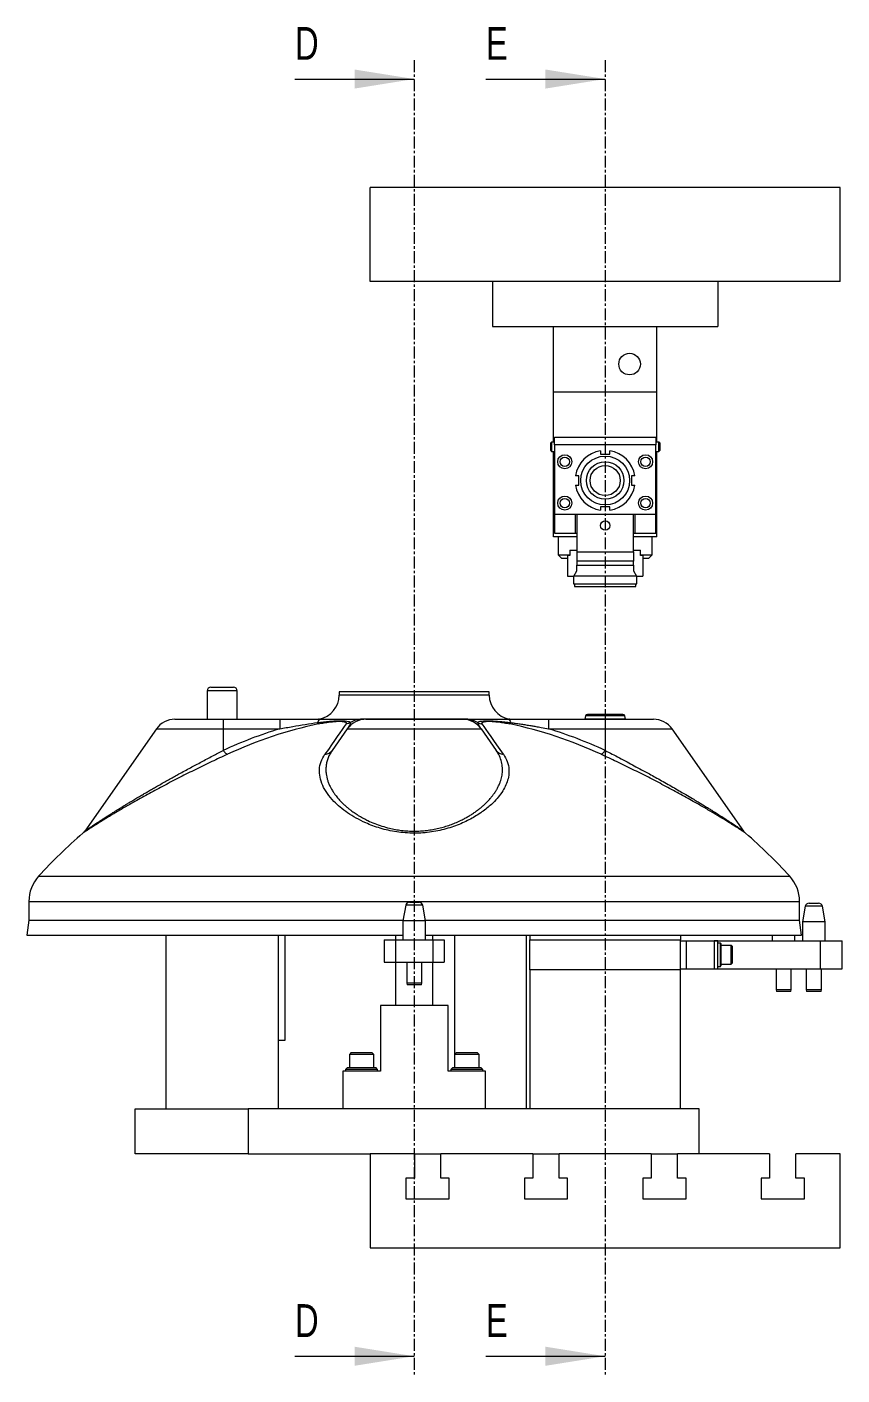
# Model space of a CAD drawing. Header units: millimetres. Extents: x -21 to 4031, y 177 to 2811.
# Drawn here: x 880 to 1313, y 846 to 1563 of the extents above; entities that cross this region are included whole.
import ezdxf

# ---------------------------------------------------------------- set-up
doc = ezdxf.new("R2010")
doc.units = ezdxf.units.MM
doc.linetypes.add('CENTER', pattern=[10.16, 6.35, -1.27, 1.27, -1.27])
doc.styles.add('SLDTEXTSTYLE0', font='TXT', dxfattribs={"width": 0.75})

msp = doc.modelspace()

# ---------------------------------------------------------------- linework, layer by layer
at = {"color": 7, "linetype": 'CENTER', "lineweight": 0}
for p, q in [((1085.75, 1545.51), (1085.75, 845.53)), ((1187.35, 1545.51), (1187.35, 845.53))]:
    msp.add_line(p, q, dxfattribs=at)
at = {"color": 7, "linetype": 'Continuous', "lineweight": 0}
for p, q in [((1022.25, 1535.51), (1085.75, 1535.51)), ((1123.85, 1535.51), (1187.35, 1535.51)), ((1022.25, 855.53), (1085.75, 855.53)), ((1123.85, 855.53), (1187.35, 855.53))]:
    msp.add_line(p, q, dxfattribs=at)
at = {"color": 7, "linetype": 'Continuous', "lineweight": 15}
for p, q in [((1062.35, 1427.77), (1062.35, 1477.77)), ((1312.35, 1477.77), (1062.35, 1477.77)), ((1312.35, 1427.77), (1312.35, 1477.77)), ((1312.35, 1427.77), (1062.35, 1427.77)), ((1127.35, 1427.77), (1127.35, 1403.77)), ((1247.35, 1427.77), (1247.35, 1403.77)), ((1127.35, 1403.77), (1247.35, 1403.77)), ((1159.85, 1368.77), (1159.85, 1403.77)), ((1214.85, 1368.77), (1214.85, 1403.77)), ((1214.85, 1368.77), (1159.85, 1368.77)), ((1159.85, 1342.27), (1159.85, 1368.77)), ((1214.85, 1342.27), (1214.85, 1368.77)), ((1158.85, 1342.27), (1158.35, 1341.77)), ((1160.35, 1342.27), (1158.85, 1342.27)), ((1158.85, 1342.27), (1158.85, 1339.77)), ((1160.35, 1340.77), (1160.35, 1344.77)), ((1160.35, 1344.77), (1214.35, 1344.77)), ((1214.35, 1344.77), (1214.35, 1340.77)), ((1215.85, 1342.27), (1214.35, 1342.27)), ((1216.35, 1341.77), (1215.85, 1342.27)), ((1215.85, 1339.77), (1215.85, 1342.27)), ((1158.35, 1339.77), (1158.35, 1341.77)), ((1158.35, 1337.77), (1158.35, 1339.77)), ((1158.35, 1337.77), (1158.85, 1337.27)), ((1158.85, 1339.77), (1158.85, 1337.27)), ((1158.85, 1337.27), (1160.35, 1337.27)), ((1159.85, 1291.77), (1159.85, 1337.27)), ((1214.35, 1340.77), (1160.35, 1340.77)), ((1160.35, 1340.77), (1160.35, 1303.77)), ((1214.35, 1303.77), (1214.35, 1340.77)), ((1214.35, 1337.27), (1215.85, 1337.27)), ((1214.85, 1291.77), (1214.85, 1337.27)), ((1215.85, 1337.27), (1215.85, 1339.77)), ((1215.85, 1337.27), (1216.35, 1337.77)), ((1216.35, 1341.77), (1216.35, 1339.77)), ((1216.35, 1339.77), (1216.35, 1337.77)), ((1160.35, 1303.77), (1214.35, 1303.77)), ((1160.35, 1303.77), (1160.35, 1293.77)), ((1171.35, 1303.77), (1171.35, 1293.77)), ((1172.35, 1303.77), (1172.35, 1283.77)), ((1202.35, 1283.77), (1202.35, 1303.77)), ((1203.35, 1293.77), (1203.35, 1303.77)), ((1214.35, 1293.77), (1214.35, 1303.77)), ((1160.35, 1293.77), (1171.35, 1293.77)), ((1171.35, 1293.77), (1172.35, 1293.77)), ((1202.35, 1293.77), (1203.35, 1293.77)), ((1203.35, 1293.77), (1214.35, 1293.77)), ((1172.35, 1291.77), (1159.85, 1291.77)), ((1162.35, 1291.77), (1162.35, 1282.27)), ((1168.6, 1284.77), (1168.6, 1281.77)), ((1168.6, 1284.77), (1172.35, 1284.77)), ((1214.85, 1291.77), (1202.35, 1291.77)), ((1202.35, 1284.77), (1206.1, 1284.77)), ((1206.1, 1281.77), (1206.1, 1284.77)), ((1212.35, 1282.27), (1212.35, 1291.77)), ((1162.35, 1282.27), (1164.35, 1280.27)), ((1162.35, 1282.27), (1168.6, 1282.27)), ((1167.35, 1280.27), (1164.35, 1280.27)), ((1167.35, 1281.77), (1167.35, 1270.77)), ((1168.6, 1281.77), (1167.35, 1281.77)), ((1172.35, 1283.77), (1202.35, 1283.77)), ((1172.35, 1283.77), (1172.35, 1278.77)), ((1202.35, 1278.77), (1172.35, 1278.77)), ((1172.35, 1278.77), (1172.35, 1276.77)), ((1202.35, 1283.77), (1202.35, 1278.77)), ((1202.35, 1276.77), (1202.35, 1278.77)), ((1206.1, 1282.27), (1212.35, 1282.27)), ((1207.35, 1281.77), (1206.1, 1281.77)), ((1207.35, 1281.77), (1207.35, 1270.77)), ((1210.35, 1280.27), (1207.35, 1280.27)), ((1210.35, 1280.27), (1212.35, 1282.27)), ((1167.35, 1270.77), (1170.62, 1270.77)), ((1170.57, 1270.77), (1170.57, 1266.77)), ((1170.62, 1270.77), (1172.35, 1273.77)), ((1204.08, 1270.77), (1170.62, 1270.77)), ((1172.35, 1276.77), (1202.35, 1276.77)), ((1172.35, 1273.77), (1172.35, 1276.77)), ((1202.35, 1276.77), (1202.35, 1273.77)), ((1202.35, 1273.77), (1204.08, 1270.77)), ((1204.08, 1270.77), (1207.35, 1270.77)), ((1204.12, 1266.77), (1204.12, 1270.77)), ((1170.57, 1266.77), (1204.12, 1266.77)), ((1171.1, 1266.77), (1171.1, 1265.27)), ((1171.1, 1265.27), (1203.6, 1265.27)), ((1203.6, 1265.27), (1203.6, 1266.77)), ((975.55, 1209.77), (975.55, 1194.67)), ((977.55, 1211.77), (989.55, 1211.77)), ((991.55, 1194.67), (991.55, 1209.77)), ((1045.85, 1209.22), (1045.85, 1207.53)), ((1085.75, 1209.22), (1045.85, 1209.22)), ((1125.65, 1209.22), (1085.75, 1209.22)), ((1125.65, 1207.53), (1125.65, 1209.22)), ((958.4, 1194.67), (984.15, 1194.67)), ((984.15, 1194.67), (984.15, 1189.55)), ((984.15, 1194.67), (1014.23, 1194.67)), ((1058.49, 1194.67), (1057.15, 1194.64)), ((1057.95, 1194.67), (1059.02, 1194.67)), ((1058.6, 1194.67), (1058.49, 1194.67)), ((1060, 1194.67), (1111.5, 1194.67)), ((1112.71, 1194.67), (1112.61, 1194.67)), ((1114.35, 1194.64), (1112.71, 1194.67)), ((1157.27, 1194.67), (1187.35, 1194.67)), ((1176.89, 1196.44), (1176.6, 1194.77)), ((1176.6, 1194.77), (1176.6, 1194.67)), ((1198.1, 1194.77), (1176.6, 1194.77)), ((1196.82, 1197.27), (1177.88, 1197.27)), ((1187.35, 1194.67), (1187.35, 1189.55)), ((1187.35, 1194.67), (1213.1, 1194.67)), ((1198.1, 1194.77), (1197.8, 1196.44)), ((1198.1, 1194.67), (1198.1, 1194.77)), ((948.57, 1189.55), (910.44, 1135.1)), ((984.15, 1189.55), (984.15, 1178.06)), ((984.15, 1189.55), (1014.23, 1189.55)), ((1050.17, 1189.55), (1042.12, 1178.06)), ((1050.17, 1189.55), (1121.33, 1189.55)), ((1121.33, 1189.55), (1129.38, 1178.06)), ((1157.27, 1189.55), (1187.35, 1189.55)), ((1187.35, 1189.55), (1187.35, 1178.06)), ((1261.06, 1135.09), (1222.93, 1189.55)), ((880.75, 1097.67), (880.75, 1087.67)), ((1081.22, 1095.62), (1079.75, 1087.27)), ((1083.19, 1097.27), (1085.75, 1097.27)), ((1085.75, 1097.27), (1088.31, 1097.27)), ((1091.75, 1087.27), (1090.28, 1095.62)), ((1290.75, 1087.67), (1290.75, 1097.67)), ((1293.82, 1095.12), (1292.35, 1086.77)), ((1295.79, 1096.77), (1300.43, 1096.77)), ((1300.43, 1096.77), (1300.91, 1096.77)), ((1304.35, 1086.77), (1302.88, 1095.12)), ((880.75, 1087.67), (879.75, 1079.67)), ((880.75, 1087.67), (1079.82, 1087.67)), ((1079.75, 1087.27), (1079.75, 1077.27)), ((1085.75, 1087.27), (1079.75, 1087.27)), ((1091.75, 1087.27), (1085.75, 1087.27)), ((1091.68, 1087.67), (1290.75, 1087.67)), ((1091.75, 1077.27), (1091.75, 1087.27)), ((1291.75, 1079.67), (1290.75, 1087.67)), ((1292.35, 1086.77), (1292.35, 1076.77)), ((1303.22, 1086.77), (1292.35, 1086.77)), ((1304.35, 1086.77), (1303.22, 1086.77)), ((1304.35, 1076.77), (1304.35, 1086.77)), ((879.75, 1079.67), (1079.75, 1079.67)), ((953.55, 1079.67), (953.55, 987.27)), ((1013.55, 987.27), (1013.55, 1079.67)), ((1017.05, 1023.77), (1017.05, 1079.67)), ((1069.75, 1077.27), (1069.75, 1065.27)), ((1069.75, 1077.27), (1069.77, 1077.27)), ((1069.77, 1077.27), (1069.77, 1065.27)), ((1069.77, 1077.27), (1075.76, 1077.27)), ((1075.75, 1079.67), (1075.75, 1077.27)), ((1075.76, 1077.27), (1075.76, 1065.27)), ((1075.76, 1077.27), (1095.73, 1077.27)), ((1091.75, 1079.67), (1291.75, 1079.67)), ((1095.73, 1077.27), (1095.73, 1065.27)), ((1095.73, 1077.27), (1101.73, 1077.27)), ((1095.75, 1077.27), (1095.75, 1079.67)), ((1101.73, 1077.27), (1101.73, 1065.27)), ((1101.73, 1077.27), (1101.75, 1077.27)), ((1101.75, 1077.27), (1101.75, 1065.27)), ((1107.35, 1016.37), (1107.35, 1079.67)), ((1145.35, 1079.67), (1145.35, 987.27)), ((1147.35, 1079.67), (1147.35, 1077.27)), ((1147.35, 1077.27), (1227.35, 1077.27)), ((1147.35, 1061.27), (1147.35, 1077.27)), ((1227.35, 1079.67), (1227.35, 1077.27)), ((1227.35, 1061.27), (1227.35, 1077.27)), ((1227.35, 1076.77), (1230.35, 1076.77)), ((1230.35, 1076.77), (1230.35, 1061.77)), ((1230.35, 1076.77), (1245.35, 1076.77)), ((1247.35, 1076.77), (1245.35, 1076.77)), ((1245.35, 1076.77), (1245.35, 1061.77)), ((1245.35, 1076.77), (1301.81, 1076.77)), ((1247.35, 1069.27), (1247.35, 1076.77)), ((1276.25, 1079.67), (1276.25, 1076.77)), ((1288.25, 1076.77), (1288.25, 1079.67)), ((1301.81, 1076.77), (1301.81, 1061.77)), ((1301.81, 1076.77), (1313.35, 1076.77)), ((1313.35, 1061.77), (1313.35, 1076.77)), ((1248.65, 1075.52), (1247.35, 1075.52)), ((1248.95, 1075.22), (1248.65, 1075.52)), ((1248.65, 1063.02), (1248.65, 1075.52)), ((1248.95, 1075.22), (1248.95, 1063.32)), ((1254.45, 1074.27), (1248.95, 1074.27)), ((1254.95, 1073.77), (1254.45, 1074.27)), ((1254.45, 1064.27), (1254.45, 1074.27)), ((1254.95, 1073.77), (1254.95, 1064.77)), ((1069.75, 1065.27), (1069.77, 1065.27)), ((1069.77, 1065.27), (1075.76, 1065.27)), ((1075.75, 1065.27), (1075.75, 1042.27)), ((1075.76, 1065.27), (1095.73, 1065.27)), ((1081.75, 1065.27), (1081.75, 1054.27)), ((1089.75, 1054.27), (1089.75, 1065.27)), ((1095.73, 1065.27), (1101.73, 1065.27)), ((1095.75, 1042.27), (1095.75, 1065.27)), ((1101.73, 1065.27), (1101.75, 1065.27)), ((1247.35, 1061.77), (1247.35, 1069.27)), ((1247.35, 1063.02), (1248.65, 1063.02)), ((1248.65, 1063.02), (1248.95, 1063.32)), ((1248.95, 1064.27), (1254.45, 1064.27)), ((1254.45, 1064.27), (1254.95, 1064.77)), ((1227.35, 1061.27), (1147.35, 1061.27)), ((1147.35, 1061.27), (1147.35, 987.27)), ((1227.35, 1061.77), (1230.35, 1061.77)), ((1227.35, 987.27), (1227.35, 1061.27)), ((1230.35, 1061.77), (1245.35, 1061.77)), ((1245.35, 1061.77), (1247.35, 1061.77)), ((1245.35, 1061.77), (1301.81, 1061.77)), ((1278.25, 1061.77), (1278.25, 1050.77)), ((1286.25, 1050.77), (1286.25, 1061.77)), ((1294.35, 1061.77), (1294.35, 1050.77)), ((1301.81, 1061.77), (1313.35, 1061.77)), ((1302.35, 1050.77), (1302.35, 1061.77)), ((1081.75, 1054.27), (1081.92, 1053.27)), ((1081.75, 1054.27), (1089.75, 1054.27)), ((1089.57, 1053.27), (1081.92, 1053.27)), ((1089.57, 1053.27), (1089.75, 1054.27)), ((1278.25, 1050.77), (1278.42, 1049.77)), ((1278.25, 1050.77), (1286.25, 1050.77)), ((1286.07, 1049.77), (1278.42, 1049.77)), ((1286.07, 1049.77), (1286.25, 1050.77)), ((1294.35, 1050.77), (1294.52, 1049.77)), ((1294.35, 1050.77), (1302.35, 1050.77)), ((1302.17, 1049.77), (1294.52, 1049.77)), ((1302.17, 1049.77), (1302.35, 1050.77)), ((1067.75, 1042.27), (1067.75, 1007.27)), ((1103.75, 1042.27), (1067.75, 1042.27)), ((1103.75, 1007.27), (1103.75, 1042.27)), ((1013.55, 1023.77), (1017.05, 1023.77)), ((1052.25, 1017.27), (1051.25, 1016.27)), ((1051.25, 1016.27), (1051.25, 1009.27)), ((1053.27, 1016.27), (1051.25, 1016.27)), ((1052.25, 1017.27), (1053.96, 1017.27)), ((1064.25, 1016.27), (1053.27, 1016.27)), ((1053.96, 1017.27), (1063.25, 1017.27)), ((1064.25, 1016.27), (1063.25, 1017.27)), ((1064.25, 1009.27), (1064.25, 1016.27)), ((1108.25, 1017.27), (1107.25, 1016.27)), ((1107.25, 1016.27), (1107.25, 1009.27)), ((1109.27, 1016.27), (1107.25, 1016.27)), ((1108.25, 1017.27), (1109.96, 1017.27)), ((1120.25, 1016.27), (1109.27, 1016.27)), ((1109.96, 1017.27), (1119.25, 1017.27)), ((1120.25, 1016.27), (1119.25, 1017.27)), ((1120.25, 1009.27), (1120.25, 1016.27)), ((1047.75, 1007.27), (1047.75, 987.27)), ((1067.75, 1007.27), (1047.75, 1007.27)), ((1050.25, 1009.27), (1049.25, 1008.27)), ((1049.25, 1008.27), (1049.25, 1007.27)), ((1064.63, 1008.27), (1049.25, 1008.27)), ((1050.25, 1009.27), (1063.82, 1009.27)), ((1063.82, 1009.27), (1065.25, 1009.27)), ((1066.25, 1008.27), (1064.63, 1008.27)), ((1066.25, 1008.27), (1065.25, 1009.27)), ((1066.25, 1007.27), (1066.25, 1008.27)), ((1123.75, 1007.27), (1103.75, 1007.27)), ((1106.25, 1009.27), (1105.25, 1008.27)), ((1105.25, 1008.27), (1105.25, 1007.27)), ((1120.63, 1008.27), (1105.25, 1008.27)), ((1106.25, 1009.27), (1119.82, 1009.27)), ((1119.82, 1009.27), (1121.25, 1009.27)), ((1122.25, 1008.27), (1120.63, 1008.27)), ((1122.25, 1008.27), (1121.25, 1009.27)), ((1122.25, 1007.27), (1122.25, 1008.27)), ((1123.75, 987.27), (1123.75, 1007.27)), ((937.35, 963.27), (937.35, 987.27)), ((937.35, 987.27), (997.35, 987.27)), ((997.35, 987.27), (997.35, 963.27)), ((1237.35, 987.27), (997.35, 987.27)), ((1237.35, 963.27), (1237.35, 987.27)), ((997.35, 963.27), (937.35, 963.27)), ((997.35, 963.27), (1062.35, 963.27)), ((1062.35, 963.27), (1062.35, 913.27)), ((1085.85, 963.27), (1062.35, 963.27)), ((1085.85, 963.27), (1099.85, 963.27)), ((1085.85, 963.27), (1085.85, 950.27)), ((1099.85, 950.27), (1099.85, 963.27)), ((1148.85, 963.27), (1099.85, 963.27)), ((1148.85, 963.27), (1162.85, 963.27)), ((1148.85, 963.27), (1148.85, 950.27)), ((1162.85, 950.27), (1162.85, 963.27)), ((1211.85, 963.27), (1162.85, 963.27)), ((1211.85, 963.27), (1225.85, 963.27)), ((1211.85, 963.27), (1211.85, 950.27)), ((1225.85, 950.27), (1225.85, 963.27)), ((1274.85, 963.27), (1225.85, 963.27)), ((1274.85, 963.27), (1274.85, 950.27)), ((1312.35, 963.27), (1288.85, 963.27)), ((1288.85, 950.27), (1288.85, 963.27)), ((1312.35, 913.27), (1312.35, 963.27)), ((1085.85, 950.27), (1081.35, 950.27)), ((1081.35, 950.27), (1081.35, 939.27)), ((1104.35, 950.27), (1099.85, 950.27)), ((1104.35, 939.27), (1104.35, 950.27)), ((1148.85, 950.27), (1144.35, 950.27)), ((1144.35, 950.27), (1144.35, 939.27)), ((1167.35, 950.27), (1162.85, 950.27)), ((1167.35, 939.27), (1167.35, 950.27)), ((1211.85, 950.27), (1207.35, 950.27)), ((1207.35, 950.27), (1207.35, 939.27)), ((1230.35, 950.27), (1225.85, 950.27)), ((1230.35, 939.27), (1230.35, 950.27)), ((1274.85, 950.27), (1270.35, 950.27)), ((1270.35, 950.27), (1270.35, 939.27)), ((1293.35, 950.27), (1288.85, 950.27)), ((1293.35, 939.27), (1293.35, 950.27)), ((1081.35, 939.27), (1104.35, 939.27)), ((1144.35, 939.27), (1167.35, 939.27)), ((1207.35, 939.27), (1230.35, 939.27)), ((1270.35, 939.27), (1293.35, 939.27)), ((1062.35, 913.27), (1312.35, 913.27))]:
    msp.add_line(p, q, dxfattribs=at)
at = {"color": 8, "linetype": 'Continuous', "lineweight": 15}
for p, q in [((991.55, 1209.77), (975.55, 1209.77)), ((1085.75, 1207.53), (1045.85, 1207.53)), ((1125.65, 1207.53), (1085.75, 1207.53)), ((1113.29, 1194.75), (1058.21, 1194.75)), ((1197.8, 1196.44), (1176.89, 1196.44)), ((948.57, 1189.55), (984.15, 1189.55)), ((1187.35, 1189.55), (1222.93, 1189.55)), ((885.95, 1111.12), (1285.55, 1111.12)), ((880.75, 1097.67), (1085.75, 1097.67)), ((1085.75, 1095.62), (1081.22, 1095.62)), ((1085.75, 1097.67), (1290.75, 1097.67)), ((1090.28, 1095.62), (1085.75, 1095.62)), ((1302.03, 1095.12), (1293.82, 1095.12)), ((1302.88, 1095.12), (1302.03, 1095.12))]:
    msp.add_line(p, q, dxfattribs=at)
at = {"color": 7, "linetype": 'Continuous', "lineweight": 15, "flags": 128}
for points in [[(1049.59, 1192.2), (1048.57, 1190.75), (1047.44, 1189.14), (1046.2, 1187.36), (1044.83, 1185.41), (1043.36, 1183.3), (1041.77, 1181.03), (1040.07, 1178.6), (1038.26, 1176.02)], [(1133.24, 1176.02), (1131.43, 1178.6), (1129.73, 1181.03), (1128.14, 1183.3), (1126.66, 1185.41), (1125.3, 1187.36), (1124.05, 1189.14), (1122.92, 1190.75), (1121.91, 1192.2)]]:
    msp.add_lwpolyline(points, dxfattribs=at)
at = {"color": 7, "linetype": 'Continuous', "lineweight": 15}
for centre, radius in [((1200.35, 1383.77), 5.75), ((1165.85, 1331.77), 3.75), ((1208.85, 1331.77), 3.75), ((1165.85, 1331.77), 2.5), ((1187.35, 1321.77), 13), ((1187.35, 1321.77), 10), ((1187.35, 1321.77), 8), ((1208.85, 1331.77), 2.5), ((1165.85, 1309.77), 3.75), ((1208.85, 1309.77), 3.75), ((1165.85, 1309.77), 2.5), ((1208.85, 1309.77), 2.5), ((1187.35, 1297.77), 2.5)]:
    msp.add_circle(centre, radius, dxfattribs=at)
for centre, radius, start, end in [((1187.35, 1321.77), 16, 98.9893, 171.0107), ((1187.35, 1321.77), 16, 8.9893, 81.0107), ((1187.35, 1321.77), 16, 188.9893, 261.0107), ((1187.35, 1321.77), 16, 278.9893, 351.0107), ((977.55, 1209.77), 2, 90, 180), ((989.55, 1209.77), 2, 0, 90), ((1032.85, 1207.53), 13, 280.77343, 0), ((1138.65, 1207.53), 13, 180, 259.22657), ((958.4, 1182.67), 12, 90, 145), ((1082.3, 969.15), 228.04, 102.00195, 114.88024), ((1085.75, 929.51), 270, 100.77343, 100.87106), ((1060, 1182.67), 12, 90, 145), ((1111.5, 1182.67), 12, 35, 90), ((1085.75, 929.51), 270, 79.12894, 79.22657), ((1089.2, 969.15), 228.04, 65.11977, 77.99804), ((1177.88, 1196.27), 1, 90, 170), ((1196.82, 1196.27), 1, 10, 90), ((1213.1, 1182.67), 12, 35, 90), ((1080.69, 970.5), 228.91, 106.87634, 114.94344), ((1090.81, 970.5), 228.91, 65.05658, 73.12365), ((1085.75, 929.51), 270, 130.7636, 137.73142), ((1085.75, 929.51), 270, 42.26858, 49.23634), ((900.75, 1097.67), 20, 137.73142, 180), ((1270.75, 1097.67), 20, 0, 42.26858), ((1083.19, 1095.27), 2, 90, 170), ((1088.31, 1095.27), 2, 10, 90), ((1295.79, 1094.77), 2, 90, 170), ((1300.91, 1094.77), 2, 10, 90)]:
    msp.add_arc(centre, radius, start, end, dxfattribs=at)
for points, knots in [([(1184.85, 1337.57), (1184.85, 1337.48), (1184.85, 1336.88), (1184.85, 1336.28), (1184.85, 1335.77)], [0, 0, 0, 0, 0.146043, 1, 1, 1, 1]), ([(1184.85, 1335.77), (1186.31, 1335.77), (1187.99, 1335.77), (1189.65, 1335.77), (1189.85, 1335.77)], [0, 0, 0, 0, 0.877881, 1, 1, 1, 1]), ([(1189.85, 1335.77), (1189.85, 1336.28), (1189.85, 1336.88), (1189.85, 1337.48), (1189.85, 1337.57)], [0, 0, 0, 0, 0.853957, 1, 1, 1, 1]), ([(1173.35, 1324.27), (1173.24, 1324.27), (1172.64, 1324.27), (1172.04, 1324.27), (1171.55, 1324.27)], [0, 0, 0, 0, 0.184299, 1, 1, 1, 1]), ([(1173.35, 1319.27), (1173.35, 1320.73), (1173.35, 1322.4), (1173.35, 1324.07), (1173.35, 1324.27)], [0, 0, 0, 0, 0.877881, 1, 1, 1, 1]), ([(1203.15, 1324.27), (1203.06, 1324.27), (1202.46, 1324.27), (1201.86, 1324.27), (1201.35, 1324.27)], [0, 0, 0, 0, 0.146035, 1, 1, 1, 1]), ([(1201.35, 1324.27), (1201.35, 1324.07), (1201.35, 1322.4), (1201.35, 1320.73), (1201.35, 1319.27)], [0, 0, 0, 0, 0.122119, 1, 1, 1, 1]), ([(1171.55, 1319.27), (1172.04, 1319.27), (1172.64, 1319.27), (1173.24, 1319.27), (1173.35, 1319.27)], [0, 0, 0, 0, 0.815701, 1, 1, 1, 1]), ([(1201.35, 1319.27), (1201.86, 1319.27), (1202.46, 1319.27), (1203.06, 1319.27), (1203.15, 1319.27)], [0, 0, 0, 0, 0.853965, 1, 1, 1, 1]), ([(1189.85, 1307.77), (1189.65, 1307.77), (1187.99, 1307.77), (1186.31, 1307.77), (1184.85, 1307.77)], [0, 0, 0, 0, 0.122119, 1, 1, 1, 1]), ([(1184.85, 1307.77), (1184.85, 1307.66), (1184.85, 1307.06), (1184.85, 1306.45), (1184.85, 1305.96)], [0, 0, 0, 0, 0.184303, 1, 1, 1, 1]), ([(1189.85, 1305.96), (1189.85, 1306.45), (1189.85, 1307.06), (1189.85, 1307.66), (1189.85, 1307.77)], [0, 0, 0, 0, 0.815697, 1, 1, 1, 1]), ([(1014.23, 1194.67), (1014.23, 1194.6), (1014.23, 1194.47), (1014.23, 1193.4), (1014.23, 1191.8), (1014.23, 1190.3), (1014.23, 1189.55)], [0, 0, 0, 0, 0.25, 0.5, 0.75, 1, 1, 1, 1]), ([(1014.23, 1194.67), (1016.64, 1194.67), (1021.49, 1194.67), (1028.66, 1194.67), (1033.36, 1194.67), (1035.67, 1194.67)], [0, 0, 0, 0, 0.335133, 0.674179, 1, 1, 1, 1]), ([(1014.23, 1189.55), (1016.52, 1189.98), (1021.03, 1190.83), (1027.75, 1191.95), (1032.19, 1192.6), (1034.39, 1192.91)], [0, 0, 0, 0, 0.343706, 0.675102, 1, 1, 1, 1]), ([(1035.67, 1194.67), (1035.44, 1194.59), (1034.99, 1194.43), (1034.59, 1193.42), (1034.39, 1192.91)], [0, 0, 0, 0, 0.5000001, 1, 1, 1, 1]), ([(1034.39, 1192.91), (1035.43, 1193.03), (1037.56, 1193.28), (1040.75, 1193.58), (1043.87, 1193.81), (1046.7, 1193.89), (1049.02, 1193.8), (1050.66, 1193.58), (1051.64, 1193.28), (1051.77, 1193.03), (1051.84, 1192.91)], [0, 0, 0, 0, 0.114753, 0.235943, 0.364914, 0.500127, 0.635495, 0.764604, 0.885522, 1, 1, 1, 1]), ([(1034.39, 1192.91), (1034.48, 1192.74), (1034.66, 1192.39), (1034.81, 1192.26), (1034.88, 1192.2)], [0, 0, 0, 0, 0.499999, 1, 1, 1, 1]), ([(1034.88, 1192.2), (1035.87, 1192.4), (1037.86, 1192.8), (1040.85, 1193.24), (1043.63, 1193.52), (1046.05, 1193.62), (1047.94, 1193.52), (1049.22, 1193.24), (1049.83, 1192.8), (1049.67, 1192.4), (1049.59, 1192.2)], [0, 0, 0, 0, 0.124768, 0.249866, 0.37487, 0.499782, 0.624942, 0.749867, 0.874863, 1, 1, 1, 1]), ([(1035.67, 1194.67), (1037, 1194.67), (1039.67, 1194.67), (1043.35, 1194.67), (1046.68, 1194.67), (1049.39, 1194.67), (1051.6, 1194.67), (1053.35, 1194.67), (1055.18, 1194.67), (1056.9, 1194.67), (1057.61, 1194.67), (1057.95, 1194.67)], [0, 0, 0, 0, 0.125078, 0.250427, 0.375314, 0.500104, 0.583811, 0.66821, 0.750083, 0.876914, 1, 1, 1, 1]), ([(1051.84, 1192.91), (1051.48, 1192.74), (1050.77, 1192.39), (1049.98, 1192.26), (1049.59, 1192.2)], [0, 0, 0, 0, 0.500001, 1, 1, 1, 1]), ([(1111.58, 1194.67), (1111.61, 1194.67), (1111.7, 1194.67), (1112.27, 1194.67), (1113.13, 1194.67), (1113.54, 1194.67)], [0, 0, 0, 0, 0.239136, 0.626558, 1, 1, 1, 1]), ([(1113.54, 1194.67), (1113.76, 1194.67), (1114.19, 1194.67), (1115.26, 1194.67), (1116.81, 1194.67), (1119, 1194.67), (1121.48, 1194.67), (1123.82, 1194.67), (1125.95, 1194.67), (1128.6, 1194.67), (1131.85, 1194.67), (1134.52, 1194.67), (1135.83, 1194.67)], [0, 0, 0, 0, 0.082001, 0.165158, 0.250608, 0.375502, 0.500221, 0.583909, 0.668283, 0.750138, 0.876936, 1, 1, 1, 1]), ([(1119.66, 1192.91), (1119.72, 1193.03), (1119.86, 1193.28), (1120.85, 1193.58), (1122.48, 1193.81), (1124.8, 1193.89), (1127.64, 1193.8), (1130.76, 1193.58), (1133.94, 1193.28), (1136.07, 1193.03), (1137.11, 1192.91)], [0, 0, 0, 0, 0.11469, 0.235986, 0.36498, 0.500149, 0.635512, 0.764611, 0.885526, 1, 1, 1, 1]), ([(1119.66, 1192.91), (1120.01, 1192.74), (1120.72, 1192.39), (1121.51, 1192.26), (1121.91, 1192.2)], [0, 0, 0, 0, 0.5, 1, 1, 1, 1]), ([(1121.91, 1192.2), (1121.83, 1192.4), (1121.66, 1192.8), (1122.28, 1193.24), (1123.55, 1193.52), (1125.45, 1193.62), (1127.86, 1193.52), (1130.64, 1193.24), (1133.63, 1192.8), (1135.62, 1192.4), (1136.62, 1192.2)], [0, 0, 0, 0, 0.124708, 0.249714, 0.374775, 0.499923, 0.624797, 0.749778, 0.875009, 1, 1, 1, 1]), ([(1135.83, 1194.67), (1136.06, 1194.59), (1136.51, 1194.44), (1136.91, 1193.42), (1137.11, 1192.91)], [0, 0, 0, 0, 0.5, 1, 1, 1, 1]), ([(1135.83, 1194.67), (1138.14, 1194.67), (1142.85, 1194.67), (1150.02, 1194.67), (1154.86, 1194.67), (1157.27, 1194.67)], [0, 0, 0, 0, 0.326499, 0.665537, 1, 1, 1, 1]), ([(1137.11, 1192.91), (1137.02, 1192.74), (1136.84, 1192.39), (1136.69, 1192.26), (1136.62, 1192.2)], [0, 0, 0, 0, 0.5, 1, 1, 1, 1]), ([(1137.11, 1192.91), (1137.91, 1192.8), (1139.61, 1192.56), (1142.07, 1192.19), (1144.65, 1191.79), (1146.71, 1191.45), (1148.67, 1191.12), (1150.72, 1190.76), (1153.69, 1190.23), (1155.97, 1189.8), (1157.27, 1189.55)], [0, 0, 0, 0, 0.119018, 0.249738, 0.365552, 0.500362, 0.556108, 0.657838, 0.805719, 1, 1, 1, 1]), ([(1157.27, 1194.67), (1157.27, 1194.6), (1157.27, 1194.47), (1157.27, 1193.4), (1157.27, 1191.8), (1157.27, 1190.3), (1157.27, 1189.55)], [0, 0, 0, 0, 0.25, 0.5, 0.75, 1, 1, 1, 1]), ([(984.15, 1178.06), (984.36, 1177.77), (984.77, 1177.2), (985.37, 1176.58), (985.91, 1176.15), (986.21, 1176.06), (986.36, 1176.02)], [0, 0, 0, 0, 0.25, 0.500001, 0.75, 1, 1, 1, 1]), ([(1038.26, 1176.02), (1038.65, 1176.06), (1039.43, 1176.15), (1040.49, 1176.58), (1041.43, 1177.2), (1041.89, 1177.77), (1042.12, 1178.06)], [0, 0, 0, 0, 0.249999, 0.499999, 0.749999, 1, 1, 1, 1]), ([(1042.12, 1178.06), (1041.7, 1177.42), (1040.86, 1176.13), (1039.92, 1174.09), (1039.25, 1172.02), (1038.85, 1169.91), (1038.72, 1167.76), (1038.86, 1165.78), (1039.17, 1163.99), (1039.58, 1162.39), (1040.17, 1160.69), (1040.91, 1159.02), (1041.8, 1157.33), (1042.77, 1155.77), (1043.95, 1154.12), (1045.23, 1152.53), (1046.61, 1151.01), (1047.9, 1149.72), (1049.2, 1148.52), (1050.58, 1147.35), (1052.28, 1146.02), (1054.24, 1144.62), (1056.53, 1143.18), (1058.8, 1141.88), (1061.48, 1140.52), (1064.66, 1139.12), (1068.48, 1137.76), (1072.2, 1136.72), (1075.71, 1135.98), (1078.99, 1135.48), (1082.32, 1135.18), (1085.69, 1135.08), (1089.07, 1135.18), (1092.4, 1135.47), (1095.67, 1135.96), (1098.83, 1136.62), (1101.92, 1137.44), (1104.84, 1138.39), (1107.66, 1139.49), (1110.11, 1140.58), (1112.3, 1141.68), (1114.19, 1142.72), (1116, 1143.81), (1117.74, 1144.96), (1119.34, 1146.12), (1120.88, 1147.32), (1122.28, 1148.5), (1123.59, 1149.72), (1124.88, 1151), (1126.15, 1152.4), (1127.29, 1153.78), (1128.19, 1155.01), (1128.96, 1156.15), (1129.67, 1157.31), (1130.34, 1158.55), (1130.98, 1159.88), (1131.55, 1161.29), (1132.02, 1162.76), (1132.36, 1164.16), (1132.71, 1166.2), (1132.81, 1168.81), (1132.3, 1172.03), (1131.24, 1175.11), (1129.99, 1177.09), (1129.38, 1178.06)], [0, 0, 0, 0, 0.019775, 0.040331, 0.061696, 0.081444, 0.102177, 0.123932, 0.138343, 0.153565, 0.169624, 0.186545, 0.201434, 0.217962, 0.231194, 0.249379, 0.264355, 0.276148, 0.287831, 0.3008, 0.312337, 0.329664, 0.345922, 0.361078, 0.375098, 0.396374, 0.417105, 0.437615, 0.453473, 0.468754, 0.484264, 0.499769, 0.515232, 0.530749, 0.546044, 0.561819, 0.577075, 0.593109, 0.608365, 0.624515, 0.63659, 0.649294, 0.661709, 0.674075, 0.687362, 0.69892, 0.711894, 0.723837, 0.735757, 0.750333, 0.765168, 0.776291, 0.785904, 0.798143, 0.809479, 0.821482, 0.835995, 0.849922, 0.863278, 0.876077, 0.908231, 0.938308, 0.970033, 1, 1, 1, 1]), ([(1129.38, 1178.06), (1129.61, 1177.77), (1130.07, 1177.2), (1131, 1176.58), (1132.06, 1176.15), (1132.85, 1176.06), (1133.24, 1176.02)], [0, 0, 0, 0, 0.25, 0.5, 0.749999, 1, 1, 1, 1]), ([(1185.14, 1176.02), (1185.29, 1176.06), (1185.58, 1176.15), (1186.13, 1176.58), (1186.73, 1177.2), (1187.14, 1177.77), (1187.35, 1178.06)], [0, 0, 0, 0, 0.25, 0.5, 0.749999, 1, 1, 1, 1]), ([(1133.24, 1176.02), (1134.01, 1174.73), (1135.55, 1172.13), (1136.33, 1168), (1136.07, 1164.12), (1135, 1160.54), (1133.41, 1157.29), (1131.24, 1154.07), (1128.79, 1151.24), (1126.27, 1148.82), (1123.84, 1146.79), (1121.13, 1144.8), (1118.16, 1142.88), (1114.93, 1141.09), (1111.47, 1139.43), (1107.73, 1137.91), (1103.71, 1136.57), (1099.45, 1135.47), (1095, 1134.64), (1090.38, 1134.12), (1085.69, 1133.95), (1081, 1134.13), (1076.38, 1134.66), (1071.93, 1135.49), (1067.68, 1136.6), (1063.67, 1137.94), (1059.29, 1139.73), (1054.74, 1142.02), (1050.22, 1144.84), (1046.31, 1147.83), (1042.61, 1151.26), (1039.37, 1155.16), (1036.88, 1159.46), (1035.46, 1163.77), (1035.17, 1168), (1035.94, 1172.13), (1037.49, 1174.73), (1038.26, 1176.02)], [0, 0, 0, 0, 0.0416251, 0.0833719, 0.1250317, 0.1564836, 0.1876879, 0.2194536, 0.2503197, 0.2712264, 0.2921275, 0.312866, 0.3343935, 0.3551798, 0.3753688, 0.3964199, 0.4173071, 0.4379854, 0.4588655, 0.479539, 0.500267, 0.5210322, 0.5416988, 0.562651, 0.5833058, 0.6041037, 0.6250994, 0.6563368, 0.6874995, 0.7187928, 0.7500179, 0.7913257, 0.8332767, 0.8749847, 0.9166028, 0.958389, 1, 1, 1, 1]), ([(910.45, 1135.12), (910.3, 1134.92), (910, 1134.52), (909.64, 1134.18), (909.45, 1134.01)], [0, 0, 0, 0, 0.500003, 1, 1, 1, 1]), ([(1262.05, 1134.01), (1261.86, 1134.18), (1261.5, 1134.52), (1261.2, 1134.91), (1261.05, 1135.11)], [0, 0, 0, 0, 0.500007, 1, 1, 1, 1])]:
    msp.add_open_spline(points, degree=3, knots=knots, dxfattribs=at)
at = {"color": 8, "linetype": 'Continuous', "lineweight": 15}
for points, knots in [([(1051.84, 1192.91), (1051.78, 1192.67), (1051.66, 1192.19), (1051.29, 1191.37), (1050.9, 1190.65), (1050.58, 1190.18), (1050.48, 1190.03)], [0, 0, 0, 0, 0.286218, 0.573397, 0.860245, 1, 1, 1, 1]), ([(1057.16, 1194.56), (1056.35, 1194.49), (1054.47, 1194.34), (1052.8, 1193.43), (1051.84, 1192.91)], [0, 0, 0, 0, 0.4287967, 1, 1, 1, 1]), ([(1114.34, 1194.56), (1115.14, 1194.49), (1117.02, 1194.33), (1118.7, 1193.43), (1119.66, 1192.91)], [0, 0, 0, 0, 0.428771, 1, 1, 1, 1]), ([(1121.03, 1190.02), (1120.85, 1190.32), (1120.57, 1190.77), (1120.37, 1191), (1120.23, 1191.43), (1120.23, 1191.36), (1120.23, 1191.36), (1120.23, 1191.36), (1120.23, 1191.36), (1120.23, 1191.36), (1120.23, 1191.36), (1120.23, 1191.36), (1120.23, 1191.36), (1120.23, 1191.36), (1120.23, 1191.36), (1120.23, 1191.36), (1120.23, 1191.36), (1120.22, 1191.37), (1120.22, 1191.38), (1120.21, 1191.39), (1120.19, 1191.43), (1120.16, 1191.5), (1120.1, 1191.63), (1119.99, 1191.86), (1119.8, 1192.32), (1119.72, 1192.67), (1119.66, 1192.91)], [0, 0, 0, 0, 0.24699, 0.363271, 0.427001, 0.427002, 0.427003, 0.427004, 0.427007, 0.427012, 0.427022, 0.427042, 0.427082, 0.427163, 0.427324, 0.427647, 0.428292, 0.42958, 0.432153, 0.437284, 0.447481, 0.467619, 0.506878, 0.581324, 0.713976, 1, 1, 1, 1]), ([(910.45, 1135.12), (910.48, 1135.13), (910.53, 1135.17), (910.98, 1135.48), (911.69, 1135.96), (912.78, 1136.69), (914.31, 1137.73), (916.37, 1139.09), (918.43, 1140.44), (920.33, 1141.68), (921.96, 1142.72), (923.67, 1143.81), (925.48, 1144.96), (927.23, 1146.05), (928.93, 1147.11), (930.58, 1148.13), (932.22, 1149.14), (933.89, 1150.15), (935.64, 1151.2), (937.77, 1152.48), (939.98, 1153.79), (942.07, 1155.02), (944.02, 1156.16), (946, 1157.31), (948.17, 1158.55), (950.49, 1159.88), (953, 1161.29), (955.62, 1162.76), (958.14, 1164.16), (961.84, 1166.2), (966.63, 1168.81), (972.64, 1172.03), (978.47, 1175.11), (982.29, 1177.09), (984.15, 1178.06)], [0, 0, 0, 0, 0.030473, 0.061499, 0.092075, 0.123694, 0.164716, 0.206289, 0.248971, 0.273187, 0.298613, 0.323378, 0.348052, 0.374634, 0.393696, 0.414766, 0.437796, 0.455171, 0.476166, 0.500688, 0.530597, 0.552784, 0.571805, 0.596283, 0.618948, 0.642946, 0.671968, 0.699823, 0.72654, 0.752149, 0.81643, 0.876613, 0.940073, 1, 1, 1, 1]), ([(1187.35, 1178.06), (1188.57, 1177.42), (1191.06, 1176.13), (1194.94, 1174.09), (1198.86, 1172.02), (1202.81, 1169.91), (1206.78, 1167.76), (1210.55, 1165.71), (1214.09, 1163.75), (1217.42, 1161.9), (1220.8, 1159.99), (1224.17, 1158.07), (1227.32, 1156.25), (1230.55, 1154.36), (1233.51, 1152.61), (1236.17, 1151.02), (1238.3, 1149.73), (1240.28, 1148.52), (1242.19, 1147.35), (1244.33, 1146.02), (1246.55, 1144.62), (1248.84, 1143.17), (1250.85, 1141.88), (1252.95, 1140.52), (1255.08, 1139.12), (1257.14, 1137.76), (1258.68, 1136.72), (1259.77, 1135.98), (1260.51, 1135.48), (1260.92, 1135.2), (1261.1, 1135.08), (1261.05, 1135.12), (1261.05, 1135.12)], [0, 0, 0, 0, 0.039538, 0.08065, 0.123395, 0.162857, 0.204318, 0.247853, 0.280964, 0.316177, 0.353565, 0.389718, 0.426148, 0.457779, 0.498726, 0.528377, 0.5521, 0.575777, 0.601733, 0.624643, 0.659391, 0.691945, 0.722233, 0.750191, 0.792756, 0.834216, 0.875233, 0.90692, 0.937519, 0.968562, 0.999505, 1, 1, 1, 1]), ([(986.36, 1176.02), (983.6, 1174.73), (978.08, 1172.13), (969.6, 1168), (961.15, 1163.77), (952.84, 1159.47), (944.8, 1155.15), (937.77, 1151.24), (931.75, 1147.8), (927.23, 1145.14), (923.53, 1142.91), (920.59, 1141.12), (917.89, 1139.44), (915.47, 1137.91), (913.38, 1136.57), (911.66, 1135.46), (910.4, 1134.64), (909.6, 1134.11), (909.5, 1134.05), (909.46, 1134.01)], [0, 0, 0, 0, 0.0832, 0.166677, 0.250071, 0.333459, 0.417234, 0.500559, 0.563017, 0.625734, 0.66752, 0.709439, 0.750708, 0.792801, 0.834514, 0.875856, 0.918195, 0.959512, 1, 1, 1, 1]), ([(1262.04, 1134.01), (1262.04, 1134.01), (1262.13, 1133.96), (1261.83, 1134.16), (1261.09, 1134.64), (1259.79, 1135.49), (1258.07, 1136.6), (1255.98, 1137.94), (1253.15, 1139.73), (1249.44, 1142.02), (1244.78, 1144.84), (1239.7, 1147.83), (1233.68, 1151.27), (1226.66, 1155.17), (1218.63, 1159.48), (1210.33, 1163.78), (1201.88, 1168.01), (1193.4, 1172.14), (1187.89, 1174.73), (1185.14, 1176.02)], [0, 0, 0, 0, 0.000502, 0.041446, 0.082795, 0.12524, 0.166565, 0.208177, 0.250153, 0.312616, 0.374985, 0.437505, 0.500032, 0.583238, 0.666647, 0.749964, 0.833489, 0.917088, 1, 1, 1, 1])]:
    msp.add_open_spline(points, degree=3, knots=knots, dxfattribs=at)
at = {"color": 7, "linetype": 'Continuous', "lineweight": 0}
for points in [[(1085.75, 1535.51), (1054, 1540.59), (1054, 1530.43)], [(1187.35, 1535.51), (1155.6, 1540.59), (1155.6, 1530.43)], [(1085.75, 855.53), (1054, 860.61), (1054, 850.45)], [(1187.35, 855.53), (1155.6, 860.61), (1155.6, 850.45)]]:
    msp.add_solid(points, dxfattribs=at)

# ---------------------------------------------------------------- texts
at = {"color": 7, "linetype": 'Continuous', "char_height": 17.5, "attachment_point": 1, "style": 'SLDTEXTSTYLE0'}
for s, insert in [('D', (1022.25, 1563.24)), ('E', (1123.85, 1563.24)), ('D', (1022.25, 883.26)), ('E', (1123.85, 883.26))]:
    msp.add_mtext(s, dxfattribs=dict(at, insert=insert))

doc.saveas('drawing.dxf')
